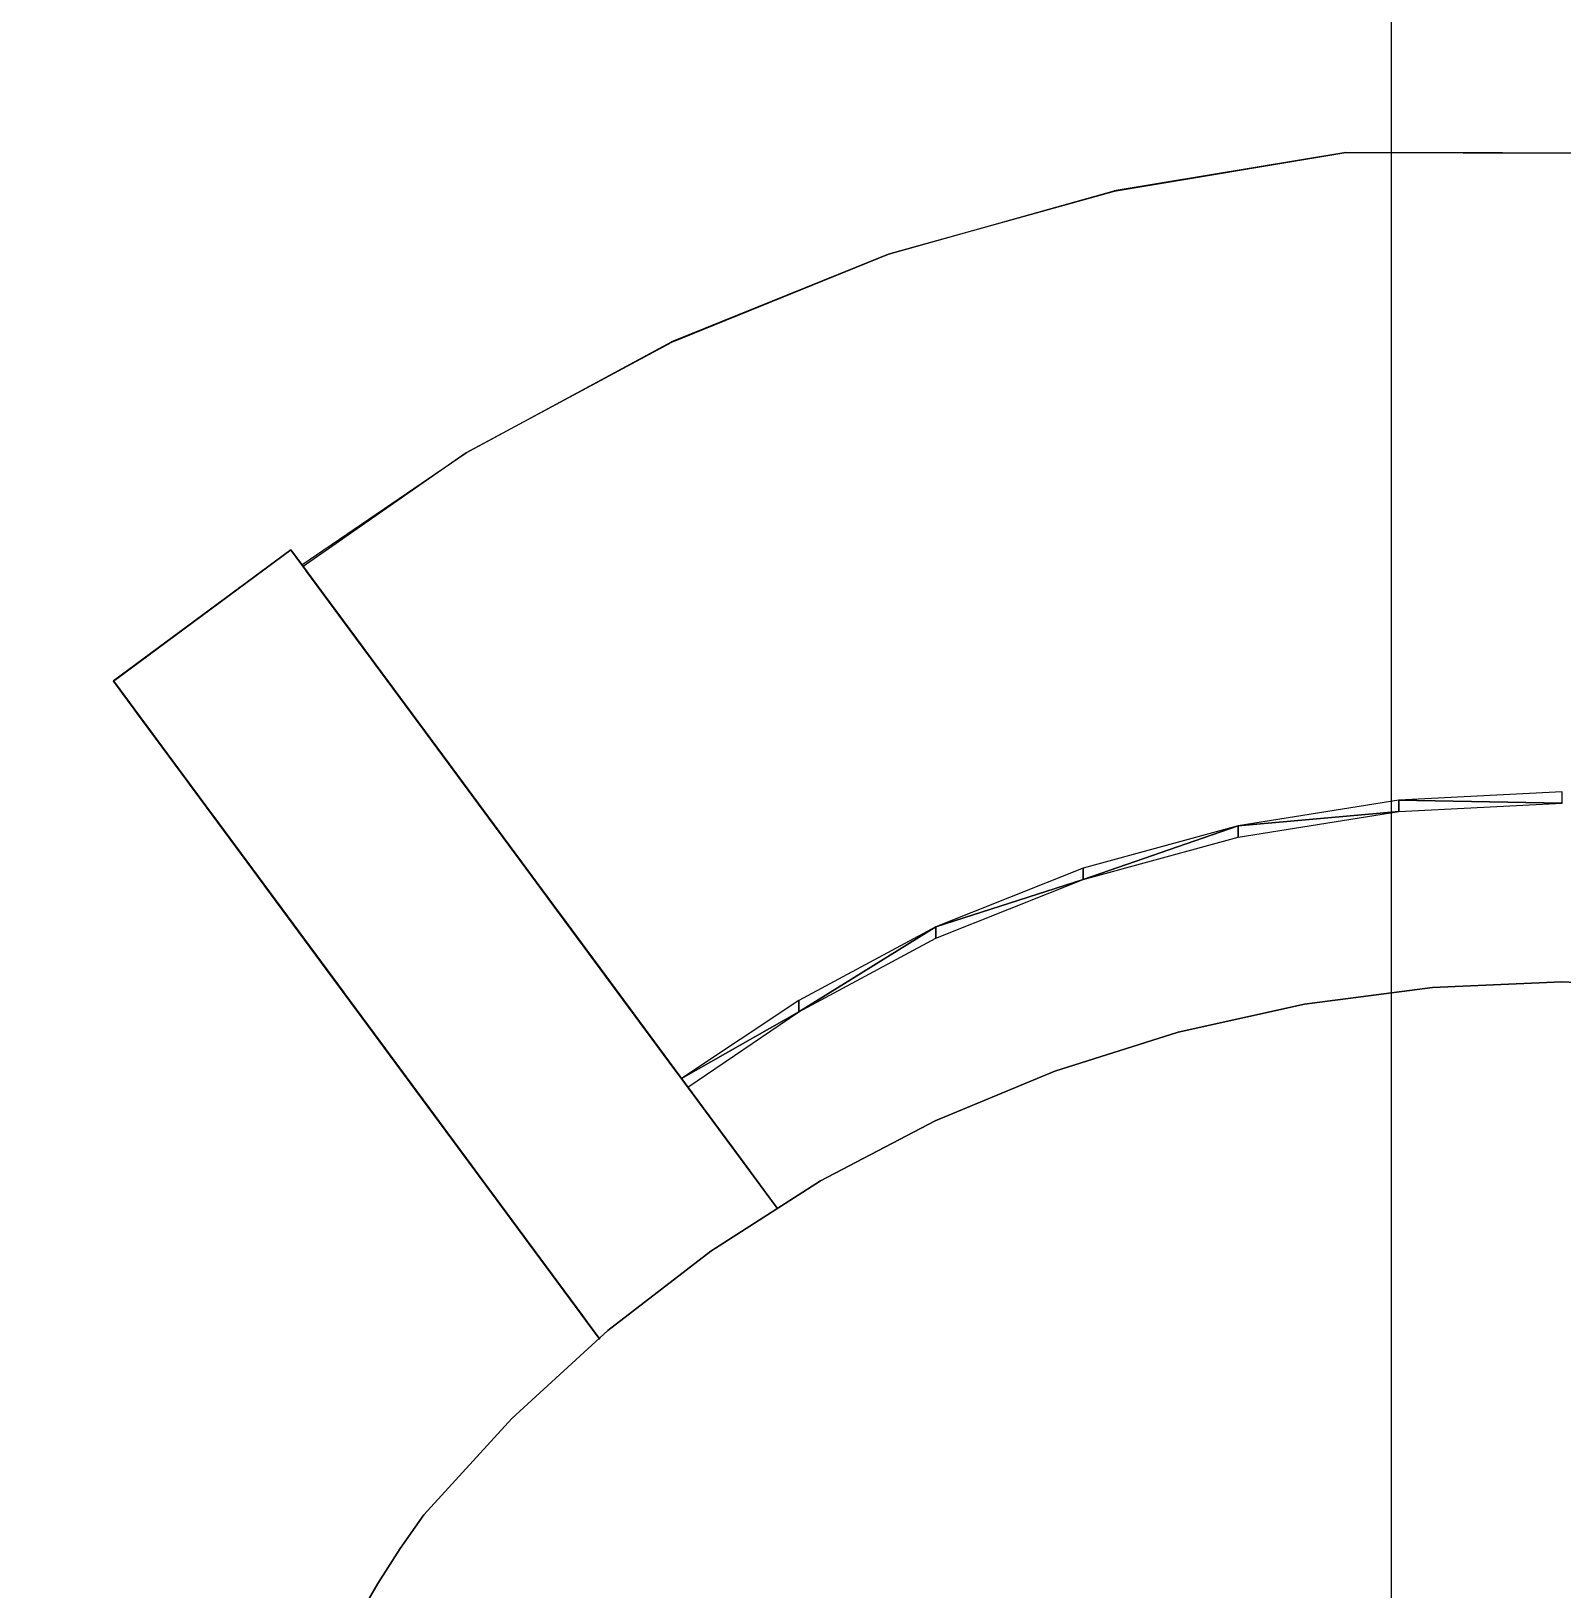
# Model space of a CAD drawing. Extents: x -566 to 72611, y -487 to 32334.
# Drawn here: x 136.09 to 143.91, y 320.6 to 328.56 of the extents above; entities that cross this region are included whole.
import ezdxf

# ---------------------------------------------------------------- set-up
doc = ezdxf.new("R2010")
doc.units = 0
doc.header["$LTSCALE"] = 0.5
doc.header["$MEASUREMENT"] = 0
doc.layers.get('0').update_dxf_attribs({"color": 20, "linetype": 'CONTINUOUS'})
doc.layers.get('DEFPOINTS').update_dxf_attribs({"linetype": 'CONTINUOUS', "lineweight": 5})
doc.layers.add('Annotations', color=40, linetype='CONTINUOUS', lineweight=5)
doc.layers.add('floor', color=7, linetype='CONTINUOUS', lineweight=5, true_color=0xcfcfcf)
doc.layers.add('layout', color=7, linetype='CONTINUOUS', lineweight=5, true_color=0xcfcfcf)
doc.styles.get("Standard").update_dxf_attribs({"font": 'arial.ttf'})
doc.dimstyles.new('Arch96', dxfattribs={"dimscale": 96, "dimtxt": 0.03125, "dimasz": 0.015625, "dimexe": 0.046875, "dimexo": 0.0625, "dimgap": 0.03125, "dimtad": 1, "dimtoh": 1, "dimdec": 4, "dimzin": 3, "dimdsep": 46, "dimlunit": 4, "dimtxsty": 'Standard', "dimblk": 'DOT', "dimcen": 0, "dimdle": 0.046875, "dimclrd": 256, "dimclre": 256, "dimclrt": 256, "dimaunit": 1, "dimadec": 3, "dimazin": 2, "dimtfac": 1, "dimtdec": 4, "dimtmove": 2, "dimatfit": 3, "dimldrblk": 'ARO14', "dimfxl": 1, "dimfrac": 2, "dimlwd": -1, "dimlwe": -1, "dimarcsym": 0})

# ---------------------------------------------------------------- blocks, each defined once
blk = doc.blocks.new('_Dot')
at = {"color": 0, "linetype": 'ByBlock', "lineweight": -2}
blk.add_line((-0.5, 0), (-1, 0), dxfattribs=at)
at = {"color": 0, "linetype": 'ByBlock', "const_width": 0.5}
blk.add_lwpolyline([(-0.25, 0, 1), (0.25, 0, 1)], format="xyb", close=True, dxfattribs=at)
blk = doc.blocks.new('*D42')
at = {"layer": 'Annotations', "transparency": 16777216}
for p, q in [((101.1478, 342.5), (101.1478, 324.5939)), ((154.1174, 342.5114), (154.1174, 324.5939)), ((152.6174, 329.0939), (102.6478, 329.0939))]:
    blk.add_line(p, q, dxfattribs=at)
at = {"layer": 'DEFPOINTS', "color": 0, "transparency": 16777216}
for p in [(101.1478, 348.5), (154.1174, 348.5114), (101.1478, 329.0939)]:
    blk.add_point(p, dxfattribs=at)
at = {"layer": 'Annotations', "transparency": 16777216, "xscale": 1.5, "yscale": 1.5, "zscale": 1.5, "rotation": 180}
blk.add_blockref('_Dot', (101.1478, 329.0939), dxfattribs=at)
at = {"layer": 'Annotations', "transparency": 16777216, "xscale": 1.5, "yscale": 1.5, "zscale": 1.5}
blk.add_blockref('_Dot', (154.1174, 329.0939), dxfattribs=at)
at = {"layer": 'Annotations', "transparency": 16777216, "insert": (127.6326, 324.5683), "char_height": 3, "attachment_point": 5}
blk.add_mtext('4\'-5"', dxfattribs=at)
blk = doc.blocks.new('ARO14')
blk.add_line((0, 0), (-1.0208, 0))
at = {"const_width": 0.0625}
blk.add_lwpolyline([(-0.7701, 0.4684), (0, 0), (-0.7701, -0.4684)], dxfattribs=at)

msp = doc.modelspace()

# ---------------------------------------------------------------- hatches: boundary and pattern name
at = {"layer": 'floor'}
h = msp.add_hatch(dxfattribs=at)
h.set_pattern_fill('ANSI37', color=256, scale=100, angle=45)
h.set_pattern_definition([(90, (243.028, 267.632), (-12.5, 9e-16), []), (180, (243.028, 267.632), (-9e-16, -12.5), [])])
h.paths.add_polyline_path([(253.46925, 349.5), (154.11744, 349.5), (154.11744, 348.5), (101.14781, 348.5), (101.14781, 349.5), (0, 349.5), (0, 344.5), (36, 344.5, -0.338357), (0, 308.66941), (0, 308.5), (0, 173.75), (253.46925, 173.75)])
h.paths.add_polyline_path([(36, 344.5), (0, 344.5), (0, 308.66941, 0.338357)], flags=17)
h.paths.add_polyline_path([(253.46925, 173.75), (0, 173.75), (0, 173.74997), (0, 169.75), (253.46925, 169.75)])
h.paths.add_polyline_path([(253.46925, 169.75), (0, 169.75), (0, 149.21137), (36, 149.21137, -0.338357), (0, 113.38078), (0, 113.21137), (0, 29.94998), (0, -5), (253.46925, -5)])
h.paths.add_polyline_path([(36, 149.21137), (0, 149.21137), (0, 113.38078, 0.338357)], flags=17)
h.paths.add_polyline_path([(575.25, 169.75), (510, 169.75), (474.75, 169.75), (327.5, 169.75), (285.46925, 169.75), (285.46925, 165.75), (253.46925, 165.75), (253.46925, -5), (263.99725, -5), (263.99725, 95.99051), (287, 95.99051), (287, 97.5), (292, 97.5), (292, -5), (341.25, -5), (341.25, 13.02988), (341.25012, 15.02988), (346.24839, 15.02988, 0.3610852), (374.08728, 41.24999), (346.25012, 41.24999), (346.25012, 42.99999), (341.25, 42.99999), (341.25, 44.99999), (341.25, 97.5), (357.75, 97.5), (405.75, 97.5), (575.25, 97.5)])

# ---------------------------------------------------------------- linework, layer by layer
at = {"layer": 'layout'}
for points in [[(141.61957, 327.7454, 72.42629), (141.61957, 327.7454, 72.42629), (141.62045, 327.74418, 72.46648), (142.80374, 327.94041, 72.41556)], [(145.2022, 327.93644, 72.42811), (145.2022, 327.93644, 72.42811), (142.80374, 327.94041, 72.41556), (145.20144, 327.93522, 72.46829)], [(141.61957, 327.7454, 72.42629), (141.61957, 327.7454, 72.42629), (141.61953, 327.74284, 72.38605), (140.46583, 327.42166, 72.44822)], [(139.35755, 326.97366, 72.48107), (139.35755, 326.97366, 72.48107), (139.35944, 326.97293, 72.52123), (140.46583, 327.42166, 72.44822)], [(139.35755, 326.97366, 72.48107), (139.35755, 326.97366, 72.48107), (139.3573, 326.9711, 72.44084), (138.30887, 326.407, 72.52441)], [(137.47536, 325.8267, 72.8539), (137.47536, 325.8267, 72.8539), (137.46897, 325.83534, 72.88125), (138.30887, 326.407, 72.52441)], [(136.50624, 325.24211, 72.59648), (136.50624, 325.24211, 72.59648), (136.50703, 325.24113, 72.63659), (137.41246, 325.91176, 72.59648)], [(137.41246, 325.91176, 72.59648), (137.41246, 325.91176, 72.59648), (138.02248, 325.08637, 72.38062), (137.46703, 325.83791, 72.37704)], [(137.96906, 325.15864, 72.5155), (137.96906, 325.15864, 72.5155), (138.02248, 325.08637, 72.38062), (137.41246, 325.91176, 72.59648)], [(137.91418, 325.23299, 72.6489), (137.91418, 325.23299, 72.6489), (137.96906, 325.15864, 72.5155), (137.41246, 325.91176, 72.59648)], [(137.41319, 325.91078, 72.63659), (137.41319, 325.91078, 72.63659), (137.91418, 325.23299, 72.6489), (137.41246, 325.91176, 72.59648)], [(137.41665, 325.90614, 72.67633), (137.41665, 325.90614, 72.67633), (137.91418, 325.23299, 72.6489), (137.41319, 325.91078, 72.63659)], [(137.85784, 325.30917, 72.78078), (137.85784, 325.30917, 72.78078), (137.91418, 325.23299, 72.6489), (137.41665, 325.90614, 72.67633)], [(137.4228, 325.89782, 72.71526), (137.4228, 325.89782, 72.71526), (137.85784, 325.30917, 72.78078), (137.41665, 325.90614, 72.67633)], [(137.43156, 325.88596, 72.75291), (137.43156, 325.88596, 72.75291), (137.85784, 325.30917, 72.78078), (137.4228, 325.89782, 72.71526)], [(137.44282, 325.8708, 72.78886), (137.44282, 325.8708, 72.78886), (137.85784, 325.30917, 72.78078), (137.43156, 325.88596, 72.75291)], [(137.84165, 325.33105, 72.81432), (137.84165, 325.33105, 72.81432), (137.85784, 325.30917, 72.78078), (137.44282, 325.8708, 72.78886)], [(137.45645, 325.85233, 72.82268), (137.45645, 325.85233, 72.82268), (137.84165, 325.33105, 72.81432), (137.44282, 325.8708, 72.78886)], [(137.82352, 325.35563, 72.84523), (137.82352, 325.35563, 72.84523), (137.84165, 325.33105, 72.81432), (137.45645, 325.85233, 72.82268)], [(137.47233, 325.83081, 72.85397), (137.47233, 325.83081, 72.85397), (137.82352, 325.35563, 72.84523), (137.45645, 325.85233, 72.82268)], [(137.46703, 325.83791, 72.37704), (137.46703, 325.83791, 72.37704), (138.07444, 325.01606, 72.2443), (137.51997, 325.76625, 72.15659)], [(138.02248, 325.08637, 72.38062), (138.02248, 325.08637, 72.38062), (138.07444, 325.01606, 72.2443), (137.46703, 325.83791, 72.37704)], [(137.80356, 325.38266, 72.87322), (137.80356, 325.38266, 72.87322), (137.82352, 325.35563, 72.84523), (137.47233, 325.83081, 72.85397)], [(137.49021, 325.8066, 72.88239), (137.49021, 325.8066, 72.88239), (137.80356, 325.38266, 72.87322), (137.47233, 325.83081, 72.85397)], [(137.78202, 325.41176, 72.89803), (137.78202, 325.41176, 72.89803), (137.80356, 325.38266, 72.87322), (137.49021, 325.8066, 72.88239)], [(137.50999, 325.77982, 72.9076), (137.50999, 325.77982, 72.9076), (137.78202, 325.41176, 72.89803), (137.49021, 325.8066, 72.88239)], [(137.75903, 325.44294, 72.91943), (137.75903, 325.44294, 72.91943), (137.78202, 325.41176, 72.89803), (137.50999, 325.77982, 72.9076)], [(137.53128, 325.75096, 72.92931), (137.53128, 325.75096, 72.92931), (137.75903, 325.44294, 72.91943), (137.50999, 325.77982, 72.9076)], [(137.51997, 325.76625, 72.15659), (137.51997, 325.76625, 72.15659), (138.17386, 324.88168, 71.96751), (137.57126, 325.69692, 71.93513)], [(138.12488, 324.94783, 72.10658), (138.12488, 324.94783, 72.10658), (138.17386, 324.88168, 71.96751), (137.51997, 325.76625, 72.15659)], [(138.07444, 325.01606, 72.2443), (138.07444, 325.01606, 72.2443), (138.12488, 324.94783, 72.10658), (137.51997, 325.76625, 72.15659)], [(137.73487, 325.47559, 72.93721), (137.73487, 325.47559, 72.93721), (137.75903, 325.44294, 72.91943), (137.53128, 325.75096, 72.92931)], [(137.54479, 325.73275, 72.93999), (137.54479, 325.73275, 72.93999), (137.73487, 325.47559, 72.93721), (137.53128, 325.75096, 72.92931)], [(137.70968, 325.50958, 72.95121), (137.70968, 325.50958, 72.95121), (137.73487, 325.47559, 72.93721), (137.54479, 325.73275, 72.93999)], [(137.57777, 325.68811, 72.96123), (137.57777, 325.68811, 72.96123), (137.70968, 325.50958, 72.95121), (137.54479, 325.73275, 72.93999)], [(137.54479, 325.73275, 72.93999), (137.54479, 325.73275, 72.93999), (137.55398, 325.72027, 72.94725), (137.57777, 325.68811, 72.96123)], [(137.57126, 325.69692, 71.93513), (137.57126, 325.69692, 71.93513), (138.22126, 324.81748, 71.82712), (137.62079, 325.62991, 71.71272)], [(138.17386, 324.88168, 71.96751), (138.17386, 324.88168, 71.96751), (138.22126, 324.81748, 71.82712), (137.57126, 325.69692, 71.93513)], [(137.68382, 325.54468, 72.96131), (137.68382, 325.54468, 72.96131), (137.70968, 325.50958, 72.95121), (137.57777, 325.68811, 72.96123)], [(137.60418, 325.65241, 72.96735), (137.60418, 325.65241, 72.96735), (137.68382, 325.54468, 72.96131), (137.57777, 325.68811, 72.96123)], [(137.65742, 325.58038, 72.96739), (137.65742, 325.58038, 72.96739), (137.68382, 325.54468, 72.96131), (137.60418, 325.65241, 72.96735)], [(137.63077, 325.61646, 72.96942), (137.63077, 325.61646, 72.96942), (137.65742, 325.58038, 72.96739), (137.60418, 325.65241, 72.96735)], [(137.62079, 325.62991, 71.71272), (137.62079, 325.62991, 71.71272), (138.31149, 324.69544, 71.54256), (137.66867, 325.5651, 71.48937)], [(138.26714, 324.75536, 71.68546), (138.26714, 324.75536, 71.68546), (138.31149, 324.69544, 71.54256), (137.62079, 325.62991, 71.71272)], [(138.22126, 324.81748, 71.82712), (138.22126, 324.81748, 71.82712), (138.26714, 324.75536, 71.68546), (137.62079, 325.62991, 71.71272)], [(137.66867, 325.5651, 71.48937), (137.66867, 325.5651, 71.48937), (138.35421, 324.6376, 71.39848), (137.71479, 325.50274, 71.26513)], [(138.31149, 324.69544, 71.54256), (138.31149, 324.69544, 71.54256), (138.35421, 324.6376, 71.39848), (137.66867, 325.5651, 71.48937)], [(137.71479, 325.50274, 71.26513), (137.71479, 325.50274, 71.26513), (138.43501, 324.52829, 71.10691), (137.75927, 325.44257, 71.04002)], [(138.3954, 324.58184, 71.25325), (138.3954, 324.58184, 71.25325), (138.43501, 324.52829, 71.10691), (137.71479, 325.50274, 71.26513)], [(138.35421, 324.6376, 71.39848), (138.35421, 324.6376, 71.39848), (138.3954, 324.58184, 71.25325), (137.71479, 325.50274, 71.26513)], [(137.75927, 325.44257, 71.04002), (137.75927, 325.44257, 71.04002), (138.47815, 324.46984, 70.8681), (137.80198, 325.38474, 70.81409)], [(138.43501, 324.52829, 71.10691), (138.43501, 324.52829, 71.10691), (138.47815, 324.46984, 70.8681), (137.75927, 325.44257, 71.04002)], [(137.80198, 325.38474, 70.81409), (137.80198, 325.38474, 70.81409), (138.51952, 324.41383, 70.62846), (137.84299, 325.32934, 70.58736)], [(138.47815, 324.46984, 70.8681), (138.47815, 324.46984, 70.8681), (138.51952, 324.41383, 70.62846), (137.80198, 325.38474, 70.81409)], [(137.84299, 325.32934, 70.58736), (137.84299, 325.32934, 70.58736), (138.55889, 324.36064, 70.38914), (137.88224, 325.27615, 70.35986)], [(138.51952, 324.41383, 70.62846), (138.51952, 324.41383, 70.62846), (138.55889, 324.36064, 70.38914), (137.84299, 325.32934, 70.58736)], [(136.50624, 325.24211, 72.59648), (136.50624, 325.24211, 72.59648), (136.56088, 325.16813, 72.37704), (137.11633, 324.41672, 72.38062)], [(137.0629, 324.48899, 72.5155), (137.0629, 324.48899, 72.5155), (136.50624, 325.24211, 72.59648), (137.11633, 324.41672, 72.38062)], [(137.00796, 324.56321, 72.6489), (137.00796, 324.56321, 72.6489), (136.50624, 325.24211, 72.59648), (137.0629, 324.48899, 72.5155)], [(136.50703, 325.24113, 72.63659), (136.50703, 325.24113, 72.63659), (136.50624, 325.24211, 72.59648), (137.00796, 324.56321, 72.6489)], [(136.51044, 325.23636, 72.67633), (136.51044, 325.23636, 72.67633), (136.50703, 325.24113, 72.63659), (137.00796, 324.56321, 72.6489)], [(136.95162, 324.63951, 72.78078), (136.95162, 324.63951, 72.78078), (136.51044, 325.23636, 72.67633), (137.00796, 324.56321, 72.6489)], [(136.51658, 325.22805, 72.71526), (136.51658, 325.22805, 72.71526), (136.51044, 325.23636, 72.67633), (136.95162, 324.63951, 72.78078)], [(136.52534, 325.21619, 72.75291), (136.52534, 325.21619, 72.75291), (136.51658, 325.22805, 72.71526), (136.95162, 324.63951, 72.78078)], [(137.88224, 325.27615, 70.35986), (137.88224, 325.27615, 70.35986), (138.59083, 324.31735, 70.18851), (137.91996, 325.22516, 70.13046)], [(138.55889, 324.36064, 70.38914), (138.55889, 324.36064, 70.38914), (138.59083, 324.31735, 70.18851), (137.88224, 325.27615, 70.35986)], [(137.91996, 325.22516, 70.13046), (137.91996, 325.22516, 70.13046), (138.62223, 324.27492, 69.9888), (137.95105, 325.1831, 69.93527)], [(138.59083, 324.31735, 70.18851), (138.59083, 324.31735, 70.18851), (138.62223, 324.27492, 69.9888), (137.91996, 325.22516, 70.13046)], [(136.5366, 325.20102, 72.78886), (136.5366, 325.20102, 72.78886), (136.52534, 325.21619, 72.75291), (136.95162, 324.63951, 72.78078)], [(136.9355, 324.6614, 72.81432), (136.9355, 324.6614, 72.81432), (136.5366, 325.20102, 72.78886), (136.95162, 324.63951, 72.78078)], [(136.55029, 325.18256, 72.82268), (136.55029, 325.18256, 72.82268), (136.5366, 325.20102, 72.78886), (136.9355, 324.6614, 72.81432)], [(136.9173, 324.68586, 72.84523), (136.9173, 324.68586, 72.84523), (136.55029, 325.18256, 72.82268), (136.9355, 324.6614, 72.81432)], [(136.56617, 325.16104, 72.85397), (136.56617, 325.16104, 72.85397), (136.55029, 325.18256, 72.82268), (136.9173, 324.68586, 72.84523)], [(136.56088, 325.16813, 72.37704), (136.56088, 325.16813, 72.37704), (136.61381, 325.0966, 72.15659), (137.16829, 324.34641, 72.2443)], [(137.11633, 324.41672, 72.38062), (137.11633, 324.41672, 72.38062), (136.56088, 325.16813, 72.37704), (137.16829, 324.34641, 72.2443)], [(136.89741, 324.71288, 72.87322), (136.89741, 324.71288, 72.87322), (136.56617, 325.16104, 72.85397), (136.9173, 324.68586, 72.84523)], [(136.58406, 325.13683, 72.88239), (136.58406, 325.13683, 72.88239), (136.56617, 325.16104, 72.85397), (136.89741, 324.71288, 72.87322)], [(137.95105, 325.1831, 69.93527), (137.95105, 325.1831, 69.93527), (138.65326, 324.23298, 69.78893), (137.98196, 325.14128, 69.73877)], [(138.62223, 324.27492, 69.9888), (138.62223, 324.27492, 69.9888), (138.65326, 324.23298, 69.78893), (137.95105, 325.1831, 69.93527)], [(137.98196, 325.14128, 69.73877), (137.98196, 325.14128, 69.73877), (138.6838, 324.19165, 69.58891), (138.01244, 325.10007, 69.54211)], [(138.65326, 324.23298, 69.78893), (138.65326, 324.23298, 69.78893), (138.6838, 324.19165, 69.58891), (137.98196, 325.14128, 69.73877)], [(136.87581, 324.74211, 72.89803), (136.87581, 324.74211, 72.89803), (136.58406, 325.13683, 72.88239), (136.89741, 324.71288, 72.87322)], [(136.60377, 325.11017, 72.9076), (136.60377, 325.11017, 72.9076), (136.58406, 325.13683, 72.88239), (136.87581, 324.74211, 72.89803)], [(136.85287, 324.77316, 72.91943), (136.85287, 324.77316, 72.91943), (136.60377, 325.11017, 72.9076), (136.87581, 324.74211, 72.89803)], [(136.62513, 325.08131, 72.92931), (136.62513, 325.08131, 72.92931), (136.60377, 325.11017, 72.9076), (136.85287, 324.77316, 72.91943)], [(136.61381, 325.0966, 72.15659), (136.61381, 325.0966, 72.15659), (136.66504, 325.02726, 71.93513), (137.26765, 324.2119, 71.96751)], [(137.16829, 324.34641, 72.2443), (137.16829, 324.34641, 72.2443), (136.61381, 325.0966, 72.15659), (137.21873, 324.27805, 72.10658)], [(137.26765, 324.2119, 71.96751), (137.26765, 324.2119, 71.96751), (136.61381, 325.0966, 72.15659), (137.21873, 324.27805, 72.10658)], [(136.82865, 324.80581, 72.93721), (136.82865, 324.80581, 72.93721), (136.62513, 325.08131, 72.92931), (136.85287, 324.77316, 72.91943)], [(136.63864, 325.06297, 72.93999), (136.63864, 325.06297, 72.93999), (136.62513, 325.08131, 72.92931), (136.82865, 324.80581, 72.93721)], [(136.80352, 324.83993, 72.95121), (136.80352, 324.83993, 72.95121), (136.63864, 325.06297, 72.93999), (136.82865, 324.80581, 72.93721)], [(136.67155, 325.01846, 72.96123), (136.67155, 325.01846, 72.96123), (136.63864, 325.06297, 72.93999), (136.80352, 324.83993, 72.95121)], [(138.01244, 325.10007, 69.54211), (138.01244, 325.10007, 69.54211), (138.71404, 324.15081, 69.38874), (138.04256, 325.05923, 69.34529)], [(138.6838, 324.19165, 69.58891), (138.6838, 324.19165, 69.58891), (138.71404, 324.15081, 69.38874), (138.01244, 325.10007, 69.54211)], [(138.04256, 325.05923, 69.34529), (138.04256, 325.05923, 69.34529), (138.74379, 324.11045, 69.18842), (138.07225, 325.01912, 69.14833)], [(138.71404, 324.15081, 69.38874), (138.71404, 324.15081, 69.38874), (138.74379, 324.11045, 69.18842), (138.04256, 325.05923, 69.34529)], [(136.66504, 325.02726, 71.93513), (136.66504, 325.02726, 71.93513), (136.71463, 324.96013, 71.71272), (137.3151, 324.1477, 71.82712)], [(137.26765, 324.2119, 71.96751), (137.26765, 324.2119, 71.96751), (136.66504, 325.02726, 71.93513), (137.3151, 324.1477, 71.82712)], [(136.7776, 324.8749, 72.96131), (136.7776, 324.8749, 72.96131), (136.67155, 325.01846, 72.96123), (136.80352, 324.83993, 72.95121)], [(136.69796, 324.98275, 72.96735), (136.69796, 324.98275, 72.96735), (136.67155, 325.01846, 72.96123), (136.7776, 324.8749, 72.96131)], [(136.75126, 324.91061, 72.96739), (136.75126, 324.91061, 72.96739), (136.69796, 324.98275, 72.96735), (136.7776, 324.8749, 72.96131)], [(136.72461, 324.94668, 72.96942), (136.72461, 324.94668, 72.96942), (136.69796, 324.98275, 72.96735), (136.75126, 324.91061, 72.96739)], [(138.07225, 325.01912, 69.14833), (138.07225, 325.01912, 69.14833), (138.77318, 324.07071, 68.98795), (138.10158, 324.97938, 68.95122)], [(138.74379, 324.11045, 69.18842), (138.74379, 324.11045, 69.18842), (138.77318, 324.07071, 68.98795), (138.07225, 325.01912, 69.14833)], [(138.10158, 324.97938, 68.95122), (138.10158, 324.97938, 68.95122), (138.8022, 324.03146, 68.78733), (138.13048, 324.94025, 68.75396)], [(138.77318, 324.07071, 68.98795), (138.77318, 324.07071, 68.98795), (138.8022, 324.03146, 68.78733), (138.10158, 324.97938, 68.95122)], [(136.71463, 324.96013, 71.71272), (136.71463, 324.96013, 71.71272), (136.76245, 324.89544, 71.48937), (137.40528, 324.02567, 71.54256)], [(137.36098, 324.08558, 71.68546), (137.36098, 324.08558, 71.68546), (136.71463, 324.96013, 71.71272), (137.40528, 324.02567, 71.54256)], [(137.3151, 324.1477, 71.82712), (137.3151, 324.1477, 71.82712), (136.71463, 324.96013, 71.71272), (137.36098, 324.08558, 71.68546)], [(138.75274, 324.09835, 43.07053), (138.75274, 324.09835, 43.07053), (138.10328, 324.97705, 43.25198), (138.81182, 324.01838, 43.59907)], [(138.16249, 324.89708, 43.78164), (138.16249, 324.89708, 43.78164), (138.81182, 324.01838, 43.59907), (138.10328, 324.97705, 43.25198)], [(138.13048, 324.94025, 68.75396), (138.13048, 324.94025, 68.75396), (138.83074, 323.99282, 68.58656), (138.15902, 324.90173, 68.55656)], [(138.8022, 324.03146, 68.78733), (138.8022, 324.03146, 68.78733), (138.83074, 323.99282, 68.58656), (138.13048, 324.94025, 68.75396)], [(138.15902, 324.90173, 68.55656), (138.15902, 324.90173, 68.55656), (138.85897, 323.95467, 68.38567), (138.18713, 324.8637, 68.35902)], [(138.83074, 323.99282, 68.58656), (138.83074, 323.99282, 68.58656), (138.85897, 323.95467, 68.38567), (138.15902, 324.90173, 68.55656)], [(136.76245, 324.89544, 71.48937), (136.76245, 324.89544, 71.48937), (136.80863, 324.83296, 71.26513), (137.44805, 323.96783, 71.39848)], [(137.40528, 324.02567, 71.54256), (137.40528, 324.02567, 71.54256), (136.76245, 324.89544, 71.48937), (137.44805, 323.96783, 71.39848)], [(136.80863, 324.83296, 71.26513), (136.80863, 324.83296, 71.26513), (136.85305, 324.7728, 71.04002), (137.52879, 323.85851, 71.10691)], [(137.48924, 323.91207, 71.25325), (137.48924, 323.91207, 71.25325), (136.80863, 324.83296, 71.26513), (137.52879, 323.85851, 71.10691)], [(137.44805, 323.96783, 71.39848), (137.44805, 323.96783, 71.39848), (136.80863, 324.83296, 71.26513), (137.48924, 323.91207, 71.25325)], [(138.87151, 323.93767, 44.12686), (138.87151, 323.93767, 44.12686), (138.81182, 324.01838, 43.59907), (138.16249, 324.89708, 43.78164)], [(138.22242, 324.81589, 44.31168), (138.22242, 324.81589, 44.31168), (138.87151, 323.93767, 44.12686), (138.16249, 324.89708, 43.78164)], [(138.18713, 324.8637, 68.35902), (138.18713, 324.8637, 68.35902), (138.88672, 323.91701, 68.18462), (138.21487, 324.82616, 68.16134)], [(138.85897, 323.95467, 68.38567), (138.85897, 323.95467, 68.38567), (138.88672, 323.91701, 68.18462), (138.18713, 324.8637, 68.35902)], [(138.21487, 324.82616, 68.16134), (138.21487, 324.82616, 68.16134), (138.91404, 323.88008, 67.98383), (138.24219, 324.78911, 67.96352)], [(138.88672, 323.91701, 68.18462), (138.88672, 323.91701, 68.18462), (138.91404, 323.88008, 67.98383), (138.21487, 324.82616, 68.16134)], [(136.85305, 324.7728, 71.04002), (136.85305, 324.7728, 71.04002), (136.89576, 324.71508, 70.81409), (137.57199, 323.80006, 70.8681)], [(137.52879, 323.85851, 71.10691), (137.52879, 323.85851, 71.10691), (136.85305, 324.7728, 71.04002), (137.57199, 323.80006, 70.8681)], [(138.93193, 323.85587, 44.65444), (138.93193, 323.85587, 44.65444), (138.87151, 323.93767, 44.12686), (138.22242, 324.81589, 44.31168)], [(138.28314, 324.73372, 44.84151), (138.28314, 324.73372, 44.84151), (138.93193, 323.85587, 44.65444), (138.22242, 324.81589, 44.31168)], [(138.24219, 324.78911, 67.96352), (138.24219, 324.78911, 67.96352), (138.91404, 323.88008, 67.98383), (138.26921, 324.75255, 67.76514)], [(138.26921, 324.75255, 67.76514), (138.26921, 324.75255, 67.76514), (139.05775, 323.68565, 66.91998), (138.41274, 324.55837, 66.7021)], [(138.91404, 323.88008, 67.98383), (138.91404, 323.88008, 67.98383), (139.05775, 323.68565, 66.91998), (138.26921, 324.75255, 67.76514)], [(136.89576, 324.71508, 70.81409), (136.89576, 324.71508, 70.81409), (136.93677, 324.65957, 70.58736), (137.61336, 323.74418, 70.62846)], [(137.57199, 323.80006, 70.8681), (137.57199, 323.80006, 70.8681), (136.89576, 324.71508, 70.81409), (137.61336, 323.74418, 70.62846)], [(138.99313, 323.77308, 45.18182), (138.99313, 323.77308, 45.18182), (138.93193, 323.85587, 44.65444), (138.28314, 324.73372, 44.84151)], [(138.34453, 324.65069, 45.37113), (138.34453, 324.65069, 45.37113), (138.99313, 323.77308, 45.18182), (138.28314, 324.73372, 44.84151)], [(143.90805, 324.6749, 63.33997), (143.90805, 324.6749, 63.33997), (143.07418, 324.63228, 63.34285), (143.90792, 324.61729, 62.45042)], [(136.93677, 324.65957, 70.58736), (136.93677, 324.65957, 70.58736), (136.97608, 324.6065, 70.35986), (137.65273, 323.69086, 70.38914)], [(137.61336, 323.74418, 70.62846), (137.61336, 323.74418, 70.62846), (136.93677, 324.65957, 70.58736), (137.65273, 323.69086, 70.38914)], [(136.97608, 324.6065, 70.35986), (136.97608, 324.6065, 70.35986), (137.0138, 324.55538, 70.13046), (137.68467, 323.6477, 70.18851)], [(137.65273, 323.69086, 70.38914), (137.65273, 323.69086, 70.38914), (136.97608, 324.6065, 70.35986), (137.68467, 323.6477, 70.18851)], [(139.05501, 323.68932, 45.70898), (139.05501, 323.68932, 45.70898), (138.99313, 323.77308, 45.18182), (138.34453, 324.65069, 45.37113)], [(138.40672, 324.56656, 45.90054), (138.40672, 324.56656, 45.90054), (139.05501, 323.68932, 45.70898), (138.34453, 324.65069, 45.37113)], [(143.07418, 324.63228, 63.34285), (143.07418, 324.63228, 63.34285), (142.25393, 324.50161, 63.35143), (143.07404, 324.57478, 62.45329)], [(143.07404, 324.57478, 62.45329), (143.07404, 324.57478, 62.45329), (143.90792, 324.61729, 62.45042), (143.07418, 324.63228, 63.34285)], [(137.0138, 324.55538, 70.13046), (137.0138, 324.55538, 70.13046), (137.04489, 324.51332, 69.93528), (137.71607, 323.60515, 69.9888)], [(137.68467, 323.6477, 70.18851), (137.68467, 323.6477, 70.18851), (137.0138, 324.55538, 70.13046), (137.71607, 323.60515, 69.9888)], [(137.04489, 324.51332, 69.93528), (137.04489, 324.51332, 69.93528), (137.07574, 324.4715, 69.73877), (137.74704, 323.5632, 69.78893)], [(137.71607, 323.60515, 69.9888), (137.71607, 323.60515, 69.9888), (137.04489, 324.51332, 69.93528), (137.74704, 323.5632, 69.78893)], [(139.11762, 323.60458, 46.23592), (139.11762, 323.60458, 46.23592), (139.05501, 323.68932, 45.70898), (138.40672, 324.56656, 45.90054)], [(138.40672, 324.56656, 45.90054), (138.40672, 324.56656, 45.90054), (139.11762, 323.60458, 46.23592), (138.46963, 324.48145, 46.42973)], [(138.41274, 324.55837, 66.7021), (138.41274, 324.55837, 66.7021), (139.47953, 323.11497, 63.79696), (138.83214, 323.99099, 63.59693)], [(139.05775, 323.68565, 66.91998), (139.05775, 323.68565, 66.91998), (139.47953, 323.11497, 63.79696), (138.41274, 324.55837, 66.7021)], [(142.25379, 324.44412, 62.46187), (142.25379, 324.44412, 62.46187), (142.25393, 324.50161, 63.35143), (141.46069, 324.22745, 62.47601)], [(141.46082, 324.28494, 63.36555), (141.46082, 324.28494, 63.36555), (141.46069, 324.22745, 62.47601), (142.25393, 324.50161, 63.35143)], [(142.25379, 324.44412, 62.46187), (142.25379, 324.44412, 62.46187), (143.07404, 324.57478, 62.45329), (142.25393, 324.50161, 63.35143)], [(137.07574, 324.4715, 69.73877), (137.07574, 324.4715, 69.73877), (137.10623, 324.43029, 69.54211), (137.77764, 323.52187, 69.58891)], [(137.74704, 323.5632, 69.78893), (137.74704, 323.5632, 69.78893), (137.07574, 324.4715, 69.73877), (137.77764, 323.52187, 69.58891)], [(137.10623, 324.43029, 69.54211), (137.10623, 324.43029, 69.54211), (137.13634, 324.38957, 69.34529), (137.80782, 323.48103, 69.38874)], [(137.77764, 323.52187, 69.58891), (137.77764, 323.52187, 69.58891), (137.10623, 324.43029, 69.54211), (137.80782, 323.48103, 69.38874)], [(139.18102, 323.51886, 46.76265), (139.18102, 323.51886, 46.76265), (139.11762, 323.60458, 46.23592), (138.46963, 324.48145, 46.42973)], [(138.53321, 324.39537, 46.9587), (138.53321, 324.39537, 46.9587), (139.18102, 323.51886, 46.76265), (138.46963, 324.48145, 46.42973)], [(137.13634, 324.38957, 69.34529), (137.13634, 324.38957, 69.34529), (137.16604, 324.34934, 69.14833), (137.83764, 323.44068, 69.18842)], [(137.80782, 323.48103, 69.38874), (137.80782, 323.48103, 69.38874), (137.13634, 324.38957, 69.34529), (137.83764, 323.44068, 69.18842)], [(137.16604, 324.34934, 69.14833), (137.16604, 324.34934, 69.14833), (137.19536, 324.30972, 68.95122), (137.86703, 323.40094, 68.98795)], [(137.83764, 323.44068, 69.18842), (137.83764, 323.44068, 69.18842), (137.16604, 324.34934, 69.14833), (137.86703, 323.40094, 68.98795)], [(139.24509, 323.43217, 47.28915), (139.24509, 323.43217, 47.28915), (139.18102, 323.51886, 46.76265), (138.53321, 324.39537, 46.9587)], [(138.59758, 324.3083, 47.48745), (138.59758, 324.3083, 47.48745), (139.24509, 323.43217, 47.28915), (138.53321, 324.39537, 46.9587)], [(137.19536, 324.30972, 68.95122), (137.19536, 324.30972, 68.95122), (137.22426, 324.27059, 68.75396), (137.89599, 323.36169, 68.78733)], [(137.86703, 323.40094, 68.98795), (137.86703, 323.40094, 68.98795), (137.19536, 324.30972, 68.95122), (137.89599, 323.36169, 68.78733)], [(137.84658, 323.42857, 43.07053), (137.84658, 323.42857, 43.07053), (137.9056, 323.34872, 43.59907), (137.19713, 324.30728, 43.25198)], [(137.25627, 324.22731, 43.78164), (137.25627, 324.22731, 43.78164), (137.19713, 324.30728, 43.25198), (137.9056, 323.34872, 43.59907)], [(137.22426, 324.27059, 68.75396), (137.22426, 324.27059, 68.75396), (137.2528, 324.23195, 68.55656), (137.92458, 323.32304, 68.58656)], [(137.89599, 323.36169, 68.78733), (137.89599, 323.36169, 68.78733), (137.22426, 324.27059, 68.75396), (137.92458, 323.32304, 68.58656)], [(139.30989, 323.34449, 47.81543), (139.30989, 323.34449, 47.81543), (139.24509, 323.43217, 47.28915), (138.59758, 324.3083, 47.48745)], [(138.66269, 324.22014, 48.01598), (138.66269, 324.22014, 48.01598), (139.30989, 323.34449, 47.81543), (138.59758, 324.3083, 47.48745)], [(141.46082, 324.28494, 63.36555), (141.46082, 324.28494, 63.36555), (140.70799, 323.98578, 63.38502), (141.46069, 324.22745, 62.47601)], [(137.2528, 324.23195, 68.55656), (137.2528, 324.23195, 68.55656), (137.28097, 324.19392, 68.35902), (137.95275, 323.28489, 68.38567)], [(137.92458, 323.32304, 68.58656), (137.92458, 323.32304, 68.58656), (137.2528, 324.23195, 68.55656), (137.95275, 323.28489, 68.38567)], [(137.96535, 323.2679, 44.12686), (137.96535, 323.2679, 44.12686), (137.25627, 324.22731, 43.78164), (137.9056, 323.34872, 43.59907)], [(137.31626, 324.14611, 44.31168), (137.31626, 324.14611, 44.31168), (137.25627, 324.22731, 43.78164), (137.96535, 323.2679, 44.12686)], [(137.28097, 324.19392, 68.35902), (137.28097, 324.19392, 68.35902), (137.30866, 324.15638, 68.16134), (137.98056, 323.24735, 68.18462)], [(137.95275, 323.28489, 68.38567), (137.95275, 323.28489, 68.38567), (137.28097, 324.19392, 68.35902), (137.98056, 323.24735, 68.18462)], [(139.37548, 323.25584, 48.34149), (139.37548, 323.25584, 48.34149), (139.30989, 323.34449, 47.81543), (138.66269, 324.22014, 48.01598)], [(138.72852, 324.13112, 48.54427), (138.72852, 324.13112, 48.54427), (139.37548, 323.25584, 48.34149), (138.66269, 324.22014, 48.01598)], [(140.70785, 323.92829, 62.49546), (140.70785, 323.92829, 62.49546), (141.46069, 324.22745, 62.47601), (140.70799, 323.98578, 63.38502)], [(137.30866, 324.15638, 68.16134), (137.30866, 324.15638, 68.16134), (137.33604, 324.11946, 67.96352), (138.00788, 323.2103, 67.98383)], [(137.98056, 323.24735, 68.18462), (137.98056, 323.24735, 68.18462), (137.30866, 324.15638, 68.16134), (138.00788, 323.2103, 67.98383)], [(138.02577, 323.18609, 44.65444), (138.02577, 323.18609, 44.65444), (137.31626, 324.14611, 44.31168), (137.96535, 323.2679, 44.12686)], [(137.37692, 324.06406, 44.84151), (137.37692, 324.06406, 44.84151), (137.31626, 324.14611, 44.31168), (138.02577, 323.18609, 44.65444)], [(137.33604, 324.11946, 67.96352), (137.33604, 324.11946, 67.96352), (137.36299, 324.08289, 67.76514), (138.00788, 323.2103, 67.98383)], [(139.44174, 323.16609, 48.86732), (139.44174, 323.16609, 48.86732), (139.37548, 323.25584, 48.34149), (138.72852, 324.13112, 48.54427)], [(138.79509, 324.04112, 49.07234), (138.79509, 324.04112, 49.07234), (139.44174, 323.16609, 48.86732), (138.72852, 324.13112, 48.54427)], [(137.36299, 324.08289, 67.76514), (137.36299, 324.08289, 67.76514), (137.50658, 323.88859, 66.7021), (138.15153, 323.01588, 66.91998)], [(138.00788, 323.2103, 67.98383), (138.00788, 323.2103, 67.98383), (137.36299, 324.08289, 67.76514), (138.15153, 323.01588, 66.91998)], [(137.50658, 323.88859, 66.7021), (137.50658, 323.88859, 66.7021), (137.36299, 324.08289, 67.76514), (137.92592, 323.32121, 63.59694)], [(138.08692, 323.10343, 45.18182), (138.08692, 323.10343, 45.18182), (137.37692, 324.06406, 44.84151), (138.02577, 323.18609, 44.65444)], [(137.43838, 323.98091, 45.37113), (137.43838, 323.98091, 45.37113), (137.37692, 324.06406, 44.84151), (138.08692, 323.10343, 45.18182)], [(139.50897, 323.07511, 49.39472), (139.50897, 323.07511, 49.39472), (139.44174, 323.16609, 48.86732), (138.79509, 324.04112, 49.07234)], [(138.86208, 323.95039, 49.59822), (138.86208, 323.95039, 49.59822), (139.50897, 323.07511, 49.39472), (138.79509, 324.04112, 49.07234)], [(138.14886, 323.01967, 45.70898), (138.14886, 323.01967, 45.70898), (137.43838, 323.98091, 45.37113), (138.08692, 323.10343, 45.18182)], [(137.5005, 323.89678, 45.90054), (137.5005, 323.89678, 45.90054), (137.43838, 323.98091, 45.37113), (138.14886, 323.01967, 45.70898)], [(138.83214, 323.99099, 63.59693), (138.83214, 323.99099, 63.59693), (139.88992, 322.5597, 60.13506), (139.23743, 323.44256, 59.98083)], [(139.47953, 323.11497, 63.79696), (139.47953, 323.11497, 63.79696), (139.88992, 322.5597, 60.13506), (138.83214, 323.99099, 63.59693)], [(139.57767, 322.98218, 49.94846), (139.57767, 322.98218, 49.94846), (139.50897, 323.07511, 49.39472), (138.86208, 323.95039, 49.59822)], [(138.92967, 323.85892, 50.14287), (138.92967, 323.85892, 50.14287), (139.57767, 322.98218, 49.94846), (138.86208, 323.95039, 49.59822)], [(140.70785, 323.92829, 62.49546), (140.70785, 323.92829, 62.49546), (140.70799, 323.98578, 63.38502), (140.00776, 323.55162, 62.51992)], [(140.00789, 323.60911, 63.40948), (140.00789, 323.60911, 63.40948), (140.00776, 323.55162, 62.51992), (140.70799, 323.98578, 63.38502)], [(138.21147, 322.93493, 46.23592), (138.21147, 322.93493, 46.23592), (137.5005, 323.89678, 45.90054), (138.14886, 323.01967, 45.70898)], [(137.56341, 323.81168, 46.42973), (137.56341, 323.81168, 46.42973), (137.5005, 323.89678, 45.90054), (138.21147, 322.93493, 46.23592)], [(137.50658, 323.88859, 66.7021), (137.50658, 323.88859, 66.7021), (137.92592, 323.32121, 63.59694), (138.57331, 322.44532, 63.79696)], [(138.15153, 323.01588, 66.91998), (138.15153, 323.01588, 66.91998), (137.50658, 323.88859, 66.7021), (138.57331, 322.44532, 63.79696)], [(138.27481, 322.84921, 46.76264), (138.27481, 322.84921, 46.76264), (137.56341, 323.81168, 46.42973), (138.21147, 322.93493, 46.23592)], [(137.62705, 323.72559, 46.9587), (137.62705, 323.72559, 46.9587), (137.56341, 323.81168, 46.42973), (138.27481, 322.84921, 46.76264)], [(139.64216, 322.89487, 50.50533), (139.64216, 322.89487, 50.50533), (139.57767, 322.98218, 49.94846), (138.92967, 323.85892, 50.14287)], [(138.99271, 323.7737, 50.68686), (138.99271, 323.7737, 50.68686), (139.64216, 322.89487, 50.50533), (138.92967, 323.85892, 50.14287)], [(138.33894, 322.76239, 47.28915), (138.33894, 322.76239, 47.28915), (137.62705, 323.72559, 46.9587), (138.27481, 322.84921, 46.76264)], [(137.69143, 323.63853, 47.48745), (137.69143, 323.63853, 47.48745), (137.62705, 323.72559, 46.9587), (138.33894, 322.76239, 47.28915)], [(139.70228, 322.81367, 51.06343), (139.70228, 322.81367, 51.06343), (139.64216, 322.89487, 50.50533), (138.99271, 323.7737, 50.68686)], [(139.05136, 323.69421, 51.23205), (139.05136, 323.69421, 51.23205), (139.70228, 322.81367, 51.06343), (138.99271, 323.7737, 50.68686)], [(138.40373, 322.67472, 47.81543), (138.40373, 322.67472, 47.81543), (137.69143, 323.63853, 47.48745), (138.33894, 322.76239, 47.28915)], [(137.75653, 323.55049, 48.01598), (137.75653, 323.55049, 48.01598), (137.69143, 323.63853, 47.48745), (138.40373, 322.67472, 47.81543)], [(139.75789, 322.73835, 51.62269), (139.75789, 322.73835, 51.62269), (139.70228, 322.81367, 51.06343), (139.05136, 323.69421, 51.23205)], [(139.10576, 323.62072, 51.77837), (139.10576, 323.62072, 51.77837), (139.75789, 322.73835, 51.62269), (139.05136, 323.69421, 51.23205)], [(143.24671, 323.67631, 59.43378), (143.24671, 323.67631, 59.43378), (142.59212, 323.59067, 59.43378), (143.24671, 323.67631, 60.56059)], [(142.59212, 323.59067, 60.56059), (142.59212, 323.59067, 60.56059), (143.24671, 323.67631, 60.56059), (142.59212, 323.59067, 59.43378)], [(143.90607, 323.70384, 59.43378), (143.90607, 323.70384, 59.43378), (143.24671, 323.67631, 59.43378), (143.90607, 323.70384, 60.56059)], [(143.24671, 323.67631, 60.56059), (143.24671, 323.67631, 60.56059), (143.90607, 323.70384, 60.56059), (143.24671, 323.67631, 59.43378)], [(144.56534, 323.67325, 59.43378), (144.56534, 323.67325, 59.43378), (143.90607, 323.70384, 59.43378), (144.56534, 323.67325, 60.56059)], [(143.90607, 323.70384, 60.56059), (143.90607, 323.70384, 60.56059), (144.56534, 323.67325, 60.56059), (143.90607, 323.70384, 59.43378)], [(138.46926, 322.58606, 48.34149), (138.46926, 322.58606, 48.34149), (137.75653, 323.55049, 48.01598), (138.40373, 322.67472, 47.81543)], [(137.8223, 323.46134, 48.54427), (137.8223, 323.46134, 48.54427), (137.75653, 323.55049, 48.01598), (138.46926, 322.58606, 48.34149)], [(139.80912, 322.66902, 52.18301), (139.80912, 322.66902, 52.18301), (139.75789, 322.73835, 51.62269), (139.10576, 323.62072, 51.77837)], [(139.15577, 323.55298, 52.32572), (139.15577, 323.55298, 52.32572), (139.80912, 322.66902, 52.18301), (139.10576, 323.62072, 51.77837)], [(139.85585, 322.6058, 52.7443), (139.85585, 322.6058, 52.7443), (139.80912, 322.66902, 52.18301), (139.15577, 323.55298, 52.32572)], [(139.20147, 323.49123, 52.87402), (139.20147, 323.49123, 52.87402), (139.85585, 322.6058, 52.7443), (139.15577, 323.55298, 52.32572)], [(140.00789, 323.60911, 63.40948), (140.00789, 323.60911, 63.40948), (139.40861, 323.21096, 48.6044), (140.00776, 323.55162, 62.51992)], [(139.44174, 323.16609, 48.86732), (139.44174, 323.16609, 48.86732), (140.00776, 323.55162, 62.51992), (139.40861, 323.21096, 48.6044)], [(142.59212, 323.59067, 59.43378), (142.59212, 323.59067, 59.43378), (141.94725, 323.44775, 59.43378), (142.59212, 323.59067, 60.56059)], [(141.94725, 323.44775, 60.56059), (141.94725, 323.44775, 60.56059), (142.59212, 323.59067, 60.56059), (141.94725, 323.44775, 59.43378)], [(139.89814, 322.54857, 53.30647), (139.89814, 322.54857, 53.30647), (139.85585, 322.6058, 52.7443), (139.20147, 323.49123, 52.87402)], [(139.24272, 323.43535, 53.42318), (139.24272, 323.43535, 53.42318), (139.89814, 322.54857, 53.30647), (139.20147, 323.49123, 52.87402)], [(138.53552, 322.49643, 48.86732), (138.53552, 322.49643, 48.86732), (137.8223, 323.46134, 48.54427), (138.46926, 322.58606, 48.34149)], [(137.88887, 323.37135, 49.07234), (137.88887, 323.37135, 49.07234), (137.8223, 323.46134, 48.54427), (138.53552, 322.49643, 48.86732)], [(141.94725, 323.44775, 59.43378), (141.94725, 323.44775, 59.43378), (141.31688, 323.24841, 59.43378), (141.94725, 323.44775, 60.56059)], [(141.31688, 323.24841, 60.56059), (141.31688, 323.24841, 60.56059), (141.94725, 323.44775, 60.56059), (141.31688, 323.24841, 59.43378)], [(138.60276, 322.40545, 49.39472), (138.60276, 322.40545, 49.39472), (137.88887, 323.37135, 49.07234), (138.53552, 322.49643, 48.86732)], [(137.95592, 323.28061, 49.59822), (137.95592, 323.28061, 49.59822), (137.88887, 323.37135, 49.07234), (138.60276, 322.40545, 49.39472)], [(137.92592, 323.32121, 63.59694), (137.92592, 323.32121, 63.59694), (138.33121, 322.77291, 59.98083), (138.98377, 321.88992, 60.13506)], [(138.57331, 322.44532, 63.79696), (138.57331, 322.44532, 63.79696), (137.92592, 323.32121, 63.59694), (138.98377, 321.88992, 60.13506)], [(138.67145, 322.3124, 49.94846), (138.67145, 322.3124, 49.94846), (137.95592, 323.28061, 49.59822), (138.60276, 322.40545, 49.39472)], [(138.02352, 323.18915, 50.14287), (138.02352, 323.18915, 50.14287), (137.95592, 323.28061, 49.59822), (138.67145, 322.3124, 49.94846)], [(141.31688, 323.24841, 59.43378), (141.31688, 323.24841, 59.43378), (140.70575, 322.99433, 59.43378), (141.31688, 323.24841, 60.56059)], [(140.70575, 322.99433, 60.56059), (140.70575, 322.99433, 60.56059), (141.31688, 323.24841, 60.56059), (140.70575, 322.99433, 59.43378)], [(138.15153, 323.01588, 66.91998), (138.15153, 323.01588, 66.91998), (138.57331, 322.44532, 63.79696), (138.00788, 323.2103, 67.98383)], [(138.73601, 322.22521, 50.50533), (138.73601, 322.22521, 50.50533), (138.02352, 323.18915, 50.14287), (138.67145, 322.3124, 49.94846)], [(138.08649, 323.10392, 50.68686), (138.08649, 323.10392, 50.68686), (138.02352, 323.18915, 50.14287), (138.73601, 322.22521, 50.50533)], [(138.79606, 322.1439, 51.06343), (138.79606, 322.1439, 51.06343), (138.08649, 323.10392, 50.68686), (138.73601, 322.22521, 50.50533)], [(138.14521, 323.02456, 51.23205), (138.14521, 323.02456, 51.23205), (138.08649, 323.10392, 50.68686), (138.79606, 322.1439, 51.06343)], [(138.85173, 322.06857, 51.62269), (138.85173, 322.06857, 51.62269), (138.14521, 323.02456, 51.23205), (138.79606, 322.1439, 51.06343)], [(138.19954, 322.95095, 51.77837), (138.19954, 322.95095, 51.77837), (138.14521, 323.02456, 51.23205), (138.85173, 322.06857, 51.62269)], [(140.70575, 322.99433, 59.43378), (140.70575, 322.99433, 59.43378), (140.11843, 322.68734, 59.43378), (140.70575, 322.99433, 60.56059)], [(140.11843, 322.68734, 60.56059), (140.11843, 322.68734, 60.56059), (140.70575, 322.99433, 60.56059), (140.11843, 322.68734, 59.43378)], [(138.9029, 321.99936, 52.183), (138.9029, 321.99936, 52.183), (138.19954, 322.95095, 51.77837), (138.85173, 322.06857, 51.62269)], [(138.24955, 322.88333, 52.32572), (138.24955, 322.88333, 52.32572), (138.19954, 322.95095, 51.77837), (138.9029, 321.99936, 52.183)], [(138.94969, 321.93602, 52.7443), (138.94969, 321.93602, 52.7443), (138.24955, 322.88333, 52.32572), (138.9029, 321.99936, 52.183)], [(138.29525, 322.82145, 52.87402), (138.29525, 322.82145, 52.87402), (138.24955, 322.88333, 52.32572), (138.94969, 321.93602, 52.7443)], [(138.99198, 321.87879, 53.30647), (138.99198, 321.87879, 53.30647), (138.29525, 322.82145, 52.87402), (138.94969, 321.93602, 52.7443)], [(138.33656, 322.76557, 53.42318), (138.33656, 322.76557, 53.42318), (138.29525, 322.82145, 52.87402), (138.99198, 321.87879, 53.30647)], [(140.11843, 322.68734, 59.43378), (140.11843, 322.68734, 59.43378), (139.55931, 322.32963, 59.43378), (140.11843, 322.68734, 60.56059)], [(139.55931, 322.32963, 60.56059), (139.55931, 322.32963, 60.56059), (140.11843, 322.68734, 60.56059), (139.55931, 322.32963, 59.43378)], [(139.55931, 322.32963, 59.43378), (139.55931, 322.32963, 59.43378), (139.03261, 321.92411, 59.43378), (139.55931, 322.32963, 60.56059)], [(139.03261, 321.92411, 60.56059), (139.03261, 321.92411, 60.56059), (139.55931, 322.32963, 60.56059), (139.03261, 321.92411, 59.43378)], [(139.03261, 321.92411, 59.43378), (139.03261, 321.92411, 59.43378), (138.54219, 321.47359, 59.43378), (139.03261, 321.92411, 60.56059)], [(138.54219, 321.47359, 60.56059), (138.54219, 321.47359, 60.56059), (139.03261, 321.92411, 60.56059), (138.54219, 321.47359, 59.43378)], [(138.09176, 320.98159, 59.43378), (138.09176, 320.98159, 59.43378), (138.09176, 320.98159, 60.56059), (138.54219, 321.47359, 59.43378)], [(138.54219, 321.47359, 60.56059), (138.54219, 321.47359, 60.56059), (138.54219, 321.47359, 59.43378), (138.09176, 320.98159, 60.56059)], [(137.97131, 320.80914, 59.43378), (137.97131, 320.80914, 59.43378), (137.97131, 320.80914, 60.56059), (138.09176, 320.98159, 59.43378)], [(138.09176, 320.98159, 60.56059), (138.09176, 320.98159, 60.56059), (138.09176, 320.98159, 59.43378), (137.97131, 320.80914, 60.56059)], [(137.85823, 320.63166, 59.43378), (137.85823, 320.63166, 59.43378), (137.85823, 320.63166, 60.56059), (137.97131, 320.80914, 59.43378)], [(137.97131, 320.80914, 60.56059), (137.97131, 320.80914, 60.56059), (137.97131, 320.80914, 59.43378), (137.85823, 320.63166, 60.56059)], [(137.75264, 320.44929, 59.43378), (137.75264, 320.44929, 59.43378), (137.75264, 320.44929, 60.56059), (137.85823, 320.63166, 59.43378)], [(137.85823, 320.63166, 60.56059), (137.85823, 320.63166, 60.56059), (137.85823, 320.63166, 59.43378), (137.75264, 320.44929, 60.56059)]]:
    msp.add_3dface(points, dxfattribs=at)

# ---------------------------------------------------------------- dimensions: what is measured, and where the dimension line sits
at = {"layer": 'Annotations'}
dim = msp.add_linear_dim(base=(101.14781, 329.09391), p1=(154.11744, 348.5114), p2=(101.14781, 348.5), angle=180, dimstyle='Arch96', dxfattribs=at)
dim.commit()
dim.dimension.update_dxf_attribs({"geometry": '*D42', "text_midpoint": (127.63263, 324.56833)})

doc.saveas('drawing.dxf')
